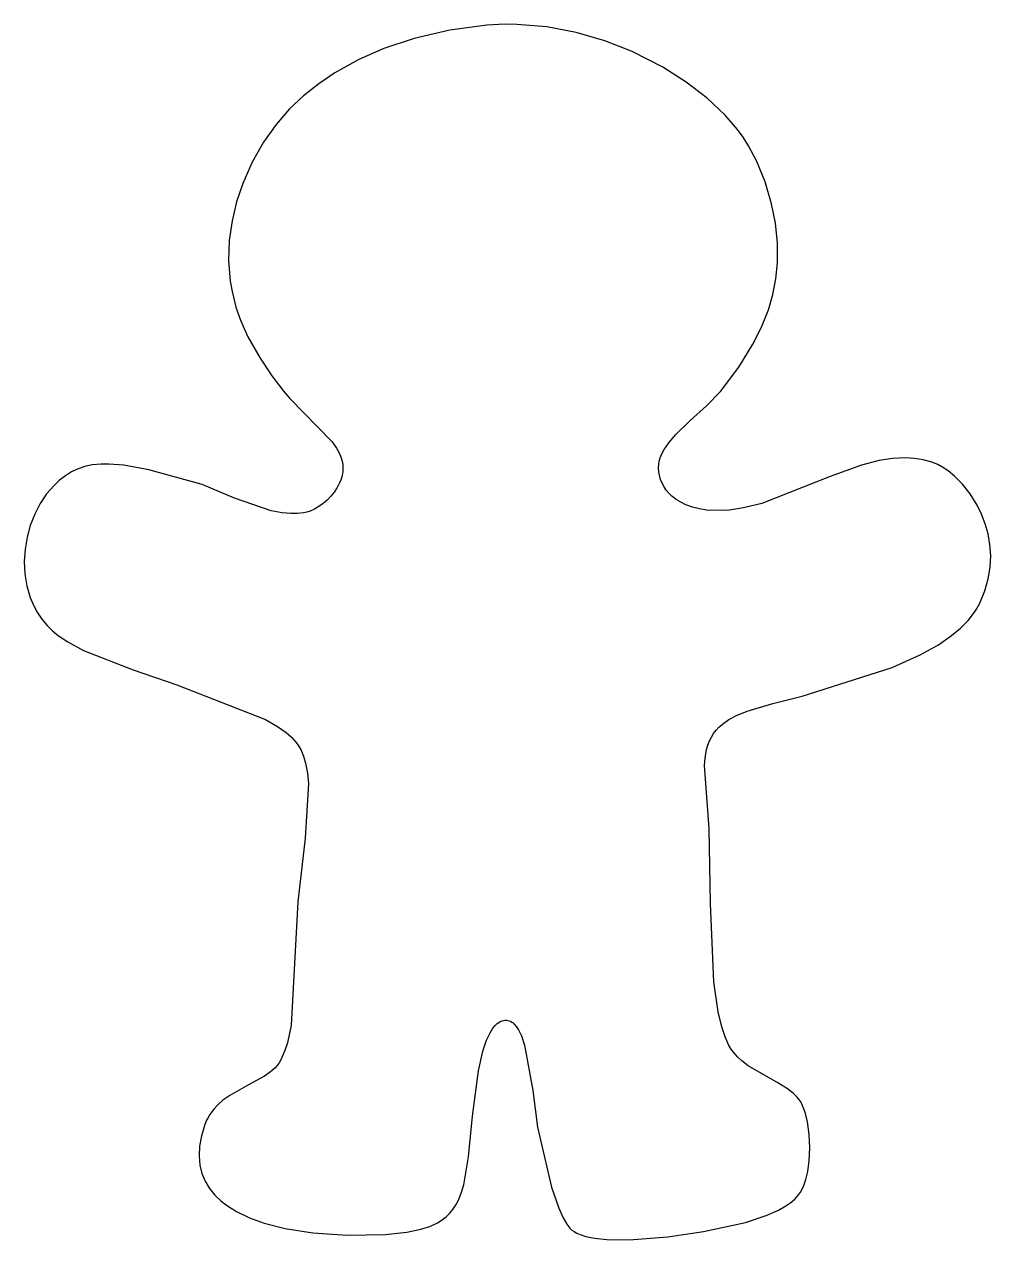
# Model space of a CAD drawing. Extents: x 0.15 to 4.92, y 0.2 to 6.19.
import ezdxf

# ---------------------------------------------------------------- set-up
doc = ezdxf.new("R2010")
doc.units = 0
doc.layers.add('GBM3', color=7, linetype='CONTINUOUS')

msp = doc.modelspace()

# ---------------------------------------------------------------- linework, layer by layer
at = {"layer": 'GBM3'}
msp.add_polyline3d([(1.0431, 0.7692, 5.4927), (1.0264, 0.7141, 5.4927), (1.017, 0.6624, 5.4927), (1.0145, 0.6143, 5.4927), (1.0186, 0.5695, 5.4927), (1.0289, 0.5279, 5.4927), (1.045, 0.4895, 5.4927), (1.0665, 0.4542, 5.4927), (1.093, 0.4217, 5.4927), (1.1241, 0.3922, 5.4927), (1.1594, 0.3654, 5.4927), (1.1986, 0.3413, 5.4927), (1.2637, 0.3098, 5.4927), (1.3353, 0.2838, 5.4927), (1.4385, 0.257, 5.4927), (1.5755, 0.2351, 5.4927), (1.7438, 0.2237, 5.4927), (1.932, 0.2276, 5.4927), (2.0377, 0.2388, 5.4927), (2.1073, 0.2531, 5.4927), (2.1516, 0.2674, 5.4927), (2.1896, 0.285, 5.4927), (2.2119, 0.2987, 5.4927), (2.2318, 0.314, 5.4927), (2.2495, 0.3309, 5.4927), (2.2652, 0.3497, 5.4927), (2.279, 0.3703, 5.4927), (2.2912, 0.3928, 5.4927), (2.3067, 0.4303, 5.4927), (2.3192, 0.4724, 5.4927), (2.3428, 0.6095, 5.4927), (2.3625, 0.8109, 5.4927), (2.3911, 1.034, 5.4927), (2.4134, 1.1313, 5.4927), (2.4315, 1.185, 5.4927), (2.4485, 1.2216, 5.4927), (2.4629, 1.2445, 5.4927), (2.4734, 1.2571, 5.4927), (2.4845, 1.2674, 5.4927), (2.4963, 1.2753, 5.4927), (2.5025, 1.2783, 5.4927), (2.5089, 1.2806, 5.4927), (2.5155, 1.2821, 5.4927), (2.5222, 1.283, 5.4927), (2.5292, 1.2831, 5.4927), (2.5362, 1.2822, 5.4927), (2.543, 1.2804, 5.4927), (2.5496, 1.2777, 5.4927), (2.556, 1.274, 5.4927), (2.5621, 1.2695, 5.4927), (2.5679, 1.2641, 5.4927), (2.579, 1.251, 5.4927), (2.5893, 1.235, 5.4927), (2.6031, 1.2062, 5.4927), (2.6191, 1.1603, 5.4927), (2.66, 0.9367, 5.4927), (2.6819, 0.7553, 5.4927), (2.7519, 0.4599, 5.4927), (2.7873, 0.357, 5.4927), (2.8092, 0.3092, 5.4927), (2.8277, 0.2779, 5.4927), (2.8423, 0.2591, 5.4927), (2.8523, 0.2492, 5.4927), (2.8625, 0.2415, 5.4927), (2.8766, 0.2336, 5.4927), (2.8928, 0.2267, 5.4927), (2.9204, 0.2181, 5.4927), (2.963, 0.2095, 5.4927), (3.0238, 0.2032, 5.4927), (3.1337, 0.2016, 5.4927), (3.3255, 0.2158, 5.4927), (3.5013, 0.2415, 5.4927), (3.707, 0.2868, 5.4927), (3.8092, 0.3204, 5.4927), (3.8705, 0.3476, 5.4927), (3.9067, 0.3682, 5.4927), (3.9308, 0.3849, 5.4927), (3.9519, 0.4029, 5.4927), (3.9696, 0.4221, 5.4927), (3.9794, 0.4356, 5.4927), (3.9874, 0.4498, 5.4927), (3.9957, 0.4689, 5.4927), (4.0052, 0.4975, 5.4927), (4.0144, 0.5376, 5.4927), (4.0215, 0.5901, 5.4927), (4.0245, 0.655, 5.4927), (4.0217, 0.7203, 5.4927), (4.013, 0.7826, 5.4927), (4.0032, 0.8235, 5.4927), (3.9958, 0.8459, 5.4927), (3.9874, 0.8664, 5.4927), (3.98, 0.8804, 5.4927), (3.971, 0.8936, 5.4927), (3.9606, 0.906, 5.4927), (3.9428, 0.9233, 5.4927), (3.9152, 0.9445, 5.4927), (3.8678, 0.9737, 5.4927), (3.7209, 1.0581, 5.4927), (3.6893, 1.0824, 5.4927), (3.6677, 1.1025, 5.4927), (3.6482, 1.1248, 5.4927), (3.6366, 1.1409, 5.4927), (3.6263, 1.1581, 5.4927), (3.6068, 1.2006, 5.4927), (3.5904, 1.2496, 5.4927), (3.5728, 1.3238, 5.4927), (3.552, 1.4728, 5.4927), (3.5357, 1.8576, 5.4927), (3.5291, 2.2274, 5.4927), (3.5056, 2.5378, 5.4927), (3.5081, 2.575, 5.4927), (3.5152, 2.6163, 5.4927), (3.5216, 2.6383, 5.4927), (3.5297, 2.6588, 5.4927), (3.5394, 2.6777, 5.4927), (3.5505, 2.6952, 5.4927), (3.5631, 2.7114, 5.4927), (3.577, 2.7263, 5.4927), (3.6003, 2.7464, 5.4927), (3.626, 2.7642, 5.4927), (3.6639, 2.7848, 5.4927), (3.716, 2.8062, 5.4927), (3.8428, 2.843, 5.4927), (3.9874, 2.8802, 5.4927), (4.4302, 3.0217, 5.4927), (4.5686, 3.083, 5.4927), (4.6588, 3.1333, 5.4927), (4.7236, 3.1779, 5.4927), (4.7668, 3.2141, 5.4927), (4.8048, 3.2529, 5.4927), (4.8368, 3.2943, 5.4927), (4.8461, 3.3087, 5.4927), (4.8623, 3.3385, 5.4927), (4.8873, 3.3984, 5.4927), (4.9041, 3.4575, 5.4927), (4.9136, 3.5154, 5.4927), (4.9162, 3.5719, 5.4927), (4.9127, 3.6265, 5.4927), (4.9036, 3.6791, 5.4927), (4.8897, 3.7294, 5.4927), (4.8714, 3.7769, 5.4927), (4.8494, 3.8215, 5.4927), (4.8155, 3.8759, 5.4927), (4.7777, 3.9237, 5.4927), (4.7375, 3.9643, 5.4927), (4.7066, 3.9896, 5.4927), (4.6757, 4.0101, 5.4927), (4.6555, 4.021, 5.4927), (4.6263, 4.0329, 5.4927), (4.5833, 4.0443, 5.4927), (4.5403, 4.0512, 5.4927), (4.4971, 4.054, 5.4927), (4.432, 4.0513, 5.4927), (4.3667, 4.0412, 5.4927), (4.2791, 4.0186, 5.4927), (4.1245, 3.9617, 5.4927), (3.7884, 3.8297, 5.4927), (3.6978, 3.807, 5.4927), (3.6295, 3.7969, 5.4927), (3.5839, 3.7941, 5.4927), (3.5152, 3.7968, 5.4927), (3.4805, 3.8021, 5.4927), (3.4464, 3.8107, 5.4927), (3.4137, 3.8227, 5.4927), (3.3888, 3.8348, 5.4927), (3.3657, 3.8491, 5.4927), (3.3445, 3.8657, 5.4927), (3.3301, 3.8796, 5.4927), (3.3172, 3.8947, 5.4927), (3.306, 3.9112, 5.4927), (3.2965, 3.9289, 5.4927), (3.2889, 3.948, 5.4927), (3.2833, 3.9683, 5.4927), (3.2809, 3.9826, 5.4927), (3.2791, 4.0051, 5.4927), (3.2798, 4.0213, 5.4927), (3.2827, 4.0375, 5.4927), (3.2874, 4.0538, 5.4927), (3.294, 4.0702, 5.4927), (3.3069, 4.0947, 5.4927), (3.329, 4.1273, 5.4927), (3.3629, 4.1677, 5.4927), (3.4343, 4.2381, 5.4927), (3.5152, 4.3106, 5.4927), (3.5847, 4.3801, 5.4927), (3.6747, 4.5006, 5.4927), (3.7441, 4.6135, 5.4927), (3.7862, 4.6972, 5.4927), (3.8207, 4.7828, 5.4927), (3.8429, 4.8585, 5.4927), (3.8574, 4.9359, 5.4927), (3.8648, 5.0142, 5.4927), (3.8646, 5.1126, 5.4927), (3.8549, 5.2099, 5.4927), (3.8366, 5.3049, 5.4927), (3.8046, 5.4138, 5.4927), (3.7632, 5.5148, 5.4927), (3.7226, 5.5913, 5.4927), (3.696, 5.6332, 5.4927), (3.668, 5.6717, 5.4927), (3.6075, 5.7416, 5.4927), (3.5181, 5.826, 5.4927), (3.415, 5.9056, 5.4927), (3.2999, 5.9786, 5.4927), (3.1488, 6.0554, 5.4927), (3.014, 6.1083, 5.4927), (2.8731, 6.1494, 5.4927), (2.7279, 6.1771, 5.4927), (2.5802, 6.1897, 5.4927), (2.5209, 6.1901, 5.4927), (2.432, 6.1855, 5.4927), (2.2503, 6.1613, 5.4927), (2.075, 6.1209, 5.4927), (1.9259, 6.071, 5.4927), (1.8016, 6.0162, 5.4927), (1.684, 5.9508, 5.4927), (1.6046, 5.8974, 5.4927), (1.5292, 5.8383, 5.4927), (1.4609, 5.7737, 5.4927), (1.3946, 5.6968, 5.4927), (1.3325, 5.6089, 5.4927), (1.2767, 5.5114, 5.4927), (1.2294, 5.4055, 5.4927), (1.1991, 5.3156, 5.4927), (1.1768, 5.2219, 5.4927), (1.1634, 5.1251, 5.4927), (1.1603, 5.0258, 5.4927), (1.1683, 4.9246, 5.4927), (1.1769, 4.8736, 5.4927), (1.1959, 4.7967, 5.4927), (1.2183, 4.7322, 5.4927), (1.2554, 4.6504, 5.4927), (1.3148, 4.5459, 5.4927), (1.3738, 4.4578, 5.4927), (1.432, 4.3801, 5.4927), (1.4617, 4.3458, 5.4927), (1.6713, 4.1333, 5.4927), (1.6926, 4.102, 5.4927), (1.7055, 4.0782, 5.4927), (1.7152, 4.0542, 5.4927), (1.7197, 4.0379, 5.4927), (1.7226, 4.0216, 5.4927), (1.7237, 4.0051, 5.4927), (1.7227, 3.9861, 5.4927), (1.7195, 3.9672, 5.4927), (1.7144, 3.9487, 5.4927), (1.7074, 3.9306, 5.4927), (1.6955, 3.9073, 5.4927), (1.6811, 3.8852, 5.4927), (1.6644, 3.8645, 5.4927), (1.6459, 3.8455, 5.4927), (1.6261, 3.8285, 5.4927), (1.6051, 3.8137, 5.4927), (1.5835, 3.8013, 5.4927), (1.5617, 3.7917, 5.4927), (1.5453, 3.7864, 5.4927), (1.5292, 3.7829, 5.4927), (1.4982, 3.7795, 5.4927), (1.4665, 3.7792, 5.4927), (1.4237, 3.7829, 5.4927), (1.3695, 3.7931, 5.4927), (1.1896, 3.8561, 5.4927), (1.0293, 3.9218, 5.4927), (0.7665, 3.9952, 5.4927), (0.6431, 4.0172, 5.4927), (0.5705, 4.0231, 5.4927), (0.532, 4.0231, 5.4927), (0.4876, 4.019, 5.4927), (0.4522, 4.0113, 5.4927), (0.4184, 3.9997, 5.4927), (0.3861, 3.9843, 5.4927), (0.3555, 3.9655, 5.4927), (0.3267, 3.9434, 5.4927), (0.2998, 3.9184, 5.4927), (0.2631, 3.876, 5.4927), (0.2311, 3.8283, 5.4927), (0.2042, 3.7764, 5.4927), (0.1827, 3.721, 5.4927), (0.1667, 3.663, 5.4927), (0.1568, 3.6034, 5.4927), (0.1531, 3.543, 5.4927), (0.156, 3.4826, 5.4927), (0.1657, 3.4232, 5.4927), (0.1827, 3.3655, 5.4927), (0.1982, 3.3286, 5.4927), (0.217, 3.293, 5.4927), (0.2394, 3.2592, 5.4927), (0.2654, 3.2274, 5.4927), (0.2915, 3.2016, 5.4927), (0.3216, 3.1772, 5.4927), (0.3671, 3.1468, 5.4927), (0.4443, 3.1053, 5.4927), (0.6897, 3.0095, 5.4927), (0.9043, 2.9357, 5.4927), (1.3419, 2.7644, 5.4927), (1.4016, 2.7302, 5.4927), (1.4431, 2.7006, 5.4927), (1.4699, 2.677, 5.4927), (1.4925, 2.652, 5.4927), (1.505, 2.6345, 5.4927), (1.5153, 2.6163, 5.4927), (1.5291, 2.5839, 5.4927), (1.5397, 2.5495, 5.4927), (1.5491, 2.5007, 5.4927), (1.5539, 2.4488, 5.4927), (1.5366, 2.18, 5.4927), (1.5015, 1.8663, 5.4927), (1.4683, 1.2579, 5.4927), (1.4498, 1.1721, 5.4927), (1.4377, 1.1338, 5.4927), (1.4181, 1.0886, 5.4927), (1.4093, 1.0738, 5.4927), (1.3989, 1.0601, 5.4927), (1.3872, 1.0473, 5.4927), (1.3671, 1.0295, 5.4927), (1.3367, 1.008, 5.4927), (1.2581, 0.9641, 5.4927), (1.1666, 0.9127, 5.4927), (1.1324, 0.8883, 5.4927), (1.1086, 0.8677, 5.4927), (1.087, 0.8448, 5.4927), (1.0679, 0.8191, 5.4927), (1.0569, 0.8003, 5.4927), (1.0519, 0.7903, 5.4927)], close=True, dxfattribs=at)

doc.saveas('drawing.dxf')
